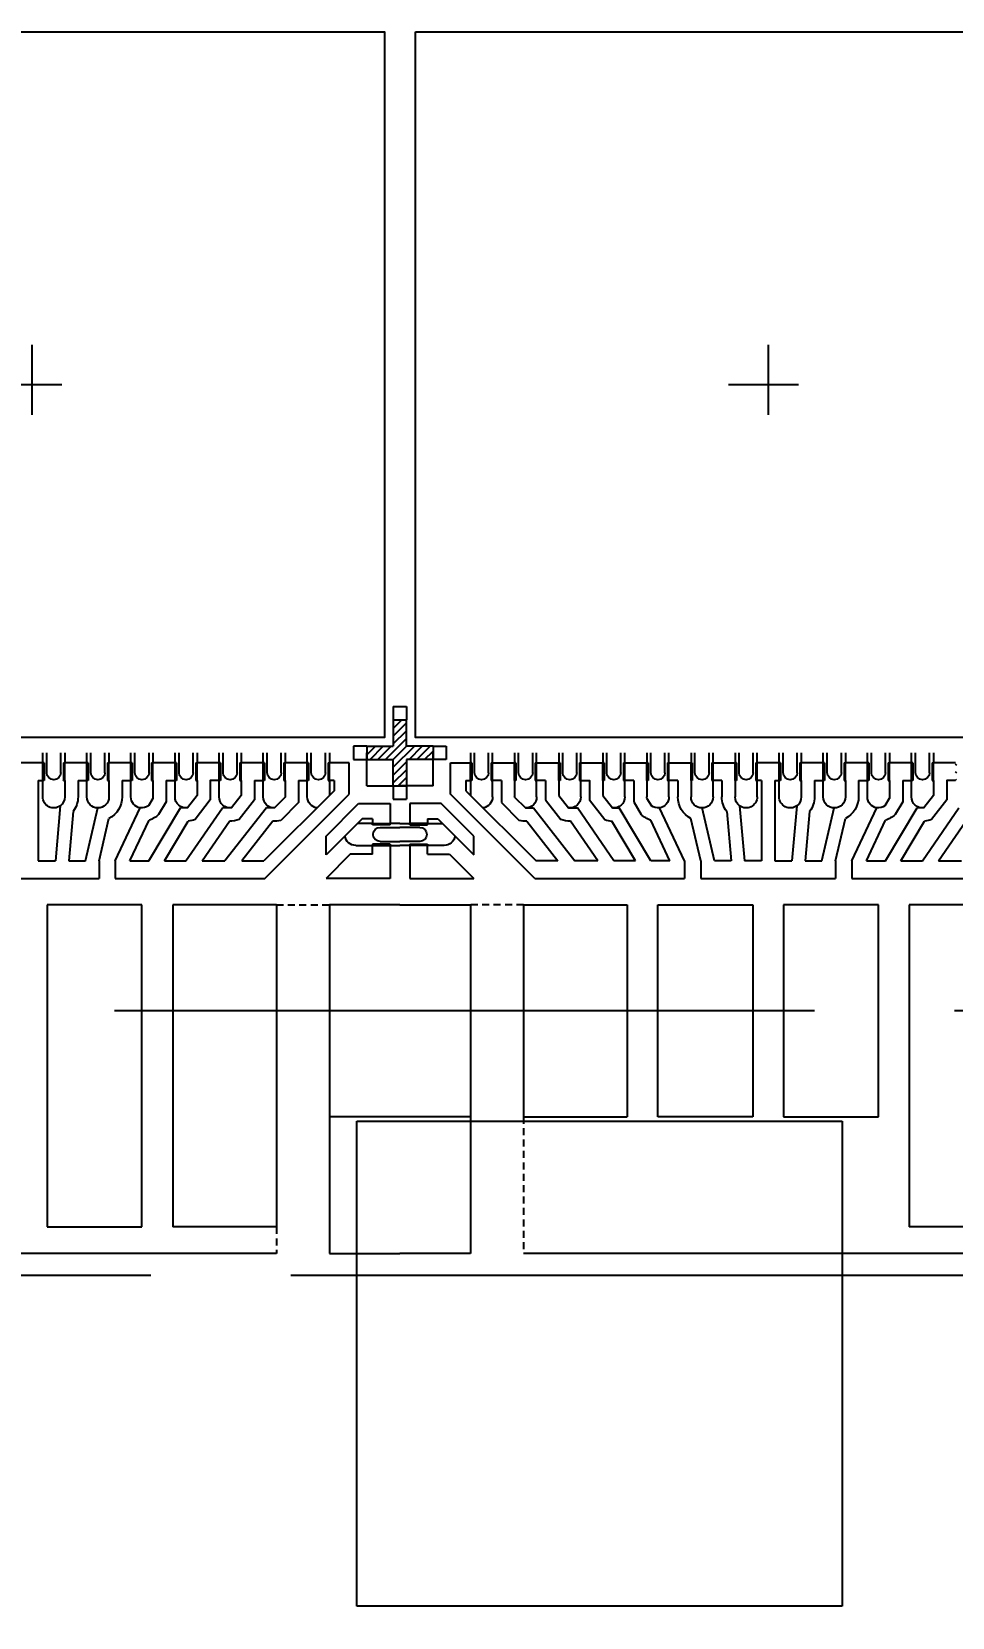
# Model space of a CAD drawing. Extents: x 98 to 785, y 88 to 514.
# Drawn here: x 653.78 to 674.66, y 252.51 to 288.46 of the extents above; entities that cross this region are included whole.
import ezdxf

# ---------------------------------------------------------------- set-up
doc = ezdxf.new("R2010")
doc.units = 0
doc.header["$LTSCALE"] = 12.7
doc.header["$MEASUREMENT"] = 0
doc.header["$PDMODE"] = 2
for name, pattern in [('CENTER', [2, 1.25, -0.25, 0.25, -0.25]), ('HIDDEN', [0.375, 0.25, -0.125]), ('PHANTOM', [2.5, 1.25, -0.25, 0.25, -0.25, 0.25, -0.25])]:
    doc.linetypes.add(name, pattern=pattern)
doc.layers.get('0').update_dxf_attribs({"linetype": 'CONTINUOUS'})
doc.layers.get('DEFPOINTS').update_dxf_attribs({"linetype": 'CONTINUOUS'})
for name, color, linetype in [('SH-01_CENTER', 2, 'CENTER'), ('SH-01_DIM', 4, 'CONTINUOUS'), ('SH-01_HATCH', 10, 'CONTINUOUS'), ('SH-01_HIDDEN', 6, 'HIDDEN'), ('SH-01_MISC', 5, 'CONTINUOUS'), ('SH-01_OBJECT', 7, 'CONTINUOUS'), ('SH-01_PHANTOM', 1, 'PHANTOM')]:
    doc.layers.add(name, color=color, linetype=linetype)
doc.styles.get("Standard").update_dxf_attribs({"font": 'simplex.shx', "width": 0.82})
doc.dimstyles.new('STANDARD$0', dxfattribs={"dimtxt": 0.18, "dimasz": 0.18, "dimexe": 0.18, "dimexo": 0.0625, "dimgap": 0.09, "dimtad": 0, "dimtih": 1, "dimtoh": 1, "dimdec": 4, "dimzin": 0, "dimdsep": 46, "dimtxsty": 'STANDARD', "dimcen": 0.09, "dimadec": 0, "dimazin": 0, "dimtfac": 1, "dimtdec": 4, "dimtofl": 0, "dimtmove": 0, "dimatfit": 3, "dimfxl": 1, "dimtolj": 1, "dimtzin": 0, "dimarcsym": 0})
pattern_1 = [(45, (5e-06, -5.34998), (-0.08838835, 0.08838835), [])]

# ---------------------------------------------------------------- blocks, each defined once
blk = doc.blocks.new('_Open30')
at = {"color": 0, "lineweight": -2}
for p, q in [((-1, 0.268), (0, 0)), ((0, 0), (-1, -0.268)), ((0, 0), (-1, 0))]:
    blk.add_line(p, q, dxfattribs=at)
blk = doc.blocks.new('*D42')
at = {"layer": 'DEFPOINTS', "color": 0, "ltscale": 0.05, "transparency": 16777216}
for p in [(151.033, 260.264), (739.033, 260.264), (739.033, 224.222)]:
    blk.add_point(p, dxfattribs=at)
at = {"layer": 'SH-01_DIM', "ltscale": 0.05, "transparency": 16777216}
for p, q in [((151.033, 257.724), (151.033, 221.682)), ((739.033, 257.724), (739.033, 221.682)), ((154.208, 224.222), (438.479, 224.222)), ((735.858, 224.222), (449.758, 224.222))]:
    blk.add_line(p, q, dxfattribs=at)
at = {"layer": 'SH-01_DIM', "ltscale": 0.05, "transparency": 16777216, "xscale": 3.175000000000011, "yscale": 3.175000000000011, "zscale": 3.175000000000011, "rotation": 180}
blk.add_blockref('_Open30', (151.033, 224.222), dxfattribs=at)
at = {"layer": 'SH-01_DIM', "ltscale": 0.05, "transparency": 16777216, "xscale": 3.175000000000011, "yscale": 3.175000000000011, "zscale": 3.175000000000011}
blk.add_blockref('_Open30', (739.033, 224.222), dxfattribs=at)
at = {"layer": 'SH-01_DIM', "ltscale": 0.05, "transparency": 16777216, "insert": (444.119, 224.222), "char_height": 1.524, "attachment_point": 5}
blk.add_mtext('\\A1;MOLD AREA\\P 294.0000', dxfattribs=at)
blk = doc.blocks.new('A$C548803C5')
at = {"layer": 'SH-01_CENTER', "ltscale": 0.05}
for p, q in [((1, 1.451), (1, 0.549)), ((0.549, 1), (1.451, 1))]:
    blk.add_line(p, q, dxfattribs=at)
at = {"layer": 'SH-01_MISC', "ltscale": 0.05}
blk.add_lwpolyline([(-3, 5), (5, 5), (5, -3), (-3, -3)], close=True, dxfattribs=at)
blk = doc.blocks.new('*D21')
at = {"layer": 'DEFPOINTS', "color": 0, "ltscale": 0.05, "transparency": 16777216}
for p in [(155.033, 266.264), (735.033, 266.264), (735.033, 236.483)]:
    blk.add_point(p, dxfattribs=at)
at = {"layer": 'SH-01_DIM', "ltscale": 0.05, "transparency": 16777216}
for p, q in [((155.033, 263.724), (155.033, 233.943)), ((735.033, 263.724), (735.033, 233.943)), ((158.208, 236.483), (433.353, 236.483)), ((731.858, 236.483), (456.713, 236.483))]:
    blk.add_line(p, q, dxfattribs=at)
at = {"layer": 'SH-01_DIM', "ltscale": 0.05, "transparency": 16777216, "xscale": 3.175000000000011, "yscale": 3.175000000000011, "zscale": 3.175000000000011, "rotation": 180}
blk.add_blockref('_Open30', (155.033, 236.483), dxfattribs=at)
at = {"layer": 'SH-01_DIM', "ltscale": 0.05, "transparency": 16777216, "xscale": 3.175000000000011, "yscale": 3.175000000000011, "zscale": 3.175000000000011}
blk.add_blockref('_Open30', (735.033, 236.483), dxfattribs=at)
at = {"layer": 'SH-01_DIM', "ltscale": 0.05, "transparency": 16777216, "insert": (445.033, 236.483), "char_height": 1.524, "attachment_point": 5}
blk.add_mtext('\\A1;SAW SINGULATION AREA\\P 290.0000', dxfattribs=at)
blk = doc.blocks.new('A$C1BE279AF')
at = {"layer": 'SH-01_HATCH', "ltscale": 0.05}
h = blk.add_hatch(dxfattribs=at)
h.set_pattern_fill('ANSI31', color=10)
h.set_pattern_definition([(45, (2.30032, -1.11), (-0.0883883, 0.0883883), [])])
h.paths.add_polyline_path([(1.79, 1.19), (1.19, 1.19), (1.19, 1.79), (0.89, 1.79), (0.89, 1.19), (0.29, 1.19), (0.29, 0.89), (0.89, 0.89), (0.89, 0.29), (1.19, 0.29), (1.19, 0.89), (1.79, 0.89)])
at = {"layer": 'SH-01_HIDDEN'}
for p, q in [((0.89, 2.09), (1.19, 2.09)), ((0.89, 2.09), (0.89, 1.79)), ((1.19, 2.09), (1.19, 1.79)), ((-0.01, 1.19), (-0.01, 0.89)), ((0.29, 1.19), (-0.01, 1.19)), ((1.79, 1.19), (2.09, 1.19)), ((2.09, 1.19), (2.09, 0.89)), ((-0.01, 0.89), (0.29, 0.89)), ((2.09, 0.89), (1.79, 0.89)), ((0.89, 0.29), (0.89, -0.01)), ((1.19, 0.29), (1.19, -0.01)), ((0.89, -0.01), (1.19, -0.01))]:
    blk.add_line(p, q, dxfattribs=at)
at = {"layer": 'SH-01_OBJECT'}
for p, q in [((0.89, 1.79), (1.19, 1.79)), ((0.89, 1.79), (0.89, 1.19)), ((1.19, 1.19), (1.19, 1.79)), ((0.29, 1.19), (0.29, 0.89)), ((0.29, 1.19), (0.89, 1.19)), ((1.79, 1.19), (1.19, 1.19)), ((1.79, 1.19), (1.79, 0.89)), ((0.29, 0.89), (0.89, 0.89)), ((0.89, 0.29), (0.89, 0.89)), ((0.89, 0.89), (0.89, 0.89)), ((1.79, 0.89), (1.19, 0.89)), ((1.19, 0.89), (1.19, 0.89)), ((1.19, 0.89), (1.19, 0.29)), ((0.89, 0.29), (1.19, 0.29))]:
    blk.add_line(p, q, dxfattribs=at)
blk = doc.blocks.new('DA 01')
at = {"layer": 'SH-01_HATCH', "ltscale": 0.05}
h = blk.add_hatch(dxfattribs=at)
h.set_pattern_fill('ANSI31', color=10)
h.set_pattern_definition(pattern_1)
h.paths.add_polyline_path([(1.6, 10.725), (1.63, 10.725), (1.63, 11.125), (1.6, 11.125)])
h.paths.add_polyline_path([(2.1, 11.125), (2.07, 11.125), (2.07, 10.725), (2.1, 10.725)])
h.paths.add_polyline_path([(2.63, 11.125), (2.6, 11.125), (2.6, 10.725), (2.63, 10.725)])
h.paths.add_polyline_path([(3.1, 11.125), (3.07, 11.125), (3.07, 10.725), (3.1, 10.725)])
h.paths.add_polyline_path([(3.6, 10.725), (3.63, 10.725), (3.63, 11.125), (3.6, 11.125)])
h.paths.add_polyline_path([(4.1, 11.125), (4.07, 11.125), (4.07, 10.725), (4.1, 10.725)])
h.paths.add_polyline_path([(4.63, 11.125), (4.6, 11.125), (4.6, 10.725), (4.63, 10.725)])
h.paths.add_polyline_path([(5.07, 10.725), (5.1, 10.725), (5.1, 11.125), (5.07, 11.125)])
h.paths.add_polyline_path([(5.6, 10.725), (5.63, 10.725), (5.63, 11.125), (5.6, 11.125)])
h.paths.add_polyline_path([(6.07, 10.725), (6.1, 10.725), (6.1, 11.125), (6.07, 11.125)])
h.paths.add_polyline_path([(6.63, 11.125), (6.6, 11.125), (6.6, 10.725), (6.63, 10.725)])
h.paths.add_polyline_path([(7.1, 11.125), (7.07, 11.125), (7.07, 10.725), (7.1, 10.725)])
h.paths.add_polyline_path([(7.6, 10.725), (7.63, 10.725), (7.63, 11.125), (7.6, 11.125)])
h.paths.add_polyline_path([(8.1, 11.125), (8.07, 11.125), (8.07, 10.725), (8.1, 10.725)])
h = blk.add_hatch(dxfattribs=at)
h.set_pattern_fill('ANSI31', color=10)
h.set_pattern_definition(pattern_1)
h.paths.add_polyline_path([(15.1, 11.125), (15.07, 11.125), (15.07, 10.725), (15.1, 10.725)])
h.paths.add_polyline_path([(14.6, 10.725), (14.63, 10.725), (14.63, 11.125), (14.6, 11.125)])
h.paths.add_polyline_path([(14.07, 10.725), (14.1, 10.725), (14.1, 11.125), (14.07, 11.125)])
h.paths.add_polyline_path([(13.6, 10.725), (13.63, 10.725), (13.63, 11.125), (13.6, 11.125)])
h.paths.add_polyline_path([(13.1, 11.125), (13.07, 11.125), (13.07, 10.725), (13.1, 10.725)])
h.paths.add_polyline_path([(12.6, 10.725), (12.63, 10.725), (12.63, 11.125), (12.6, 11.125)])
h.paths.add_polyline_path([(12.07, 10.725), (12.1, 10.725), (12.1, 11.125), (12.07, 11.125)])
h.paths.add_polyline_path([(11.63, 11.125), (11.6, 11.125), (11.6, 10.725), (11.63, 10.725)])
h.paths.add_polyline_path([(11.1, 11.125), (11.07, 11.125), (11.07, 10.725), (11.1, 10.725)])
h.paths.add_polyline_path([(10.63, 11.125), (10.6, 11.125), (10.6, 10.725), (10.63, 10.725)])
h.paths.add_polyline_path([(10.07, 10.725), (10.1, 10.725), (10.1, 11.125), (10.07, 11.125)])
h.paths.add_polyline_path([(9.6, 10.725), (9.63, 10.725), (9.63, 11.125), (9.6, 11.125)])
h.paths.add_polyline_path([(9.1, 11.125), (9.07, 11.125), (9.07, 10.725), (9.1, 10.725)])
h.paths.add_polyline_path([(8.6, 10.725), (8.63, 10.725), (8.63, 11.125), (8.6, 11.125)])
h = blk.add_hatch(dxfattribs=at)
h.set_pattern_fill('ANSI31', color=10)
h.set_pattern_definition([(45, (16.7, -5.34998), (-0.08838835, 0.08838835), [])])
h.paths.add_polyline_path([(18.3, 10.725), (18.33, 10.725), (18.33, 11.125), (18.3, 11.125)])
h.paths.add_polyline_path([(18.8, 11.125), (18.77, 11.125), (18.77, 10.725), (18.8, 10.725)])
h.paths.add_polyline_path([(19.33, 11.125), (19.3, 11.125), (19.3, 10.725), (19.33, 10.725)])
h.paths.add_polyline_path([(19.8, 11.125), (19.77, 11.125), (19.77, 10.725), (19.8, 10.725)])
h.paths.add_polyline_path([(20.3, 10.725), (20.33, 10.725), (20.33, 11.125), (20.3, 11.125)])
h.paths.add_polyline_path([(20.8, 11.125), (20.77, 11.125), (20.77, 10.725), (20.8, 10.725)])
h.paths.add_polyline_path([(21.33, 11.125), (21.3, 11.125), (21.3, 10.725), (21.33, 10.725)])
h.paths.add_polyline_path([(21.77, 10.725), (21.8, 10.725), (21.8, 11.125), (21.77, 11.125)])
h.paths.add_polyline_path([(22.3, 10.725), (22.33, 10.725), (22.33, 11.125), (22.3, 11.125)])
h.paths.add_polyline_path([(22.77, 10.725), (22.8, 10.725), (22.8, 11.125), (22.77, 11.125)])
h.paths.add_polyline_path([(23.33, 11.125), (23.3, 11.125), (23.3, 10.725), (23.33, 10.725)])
h.paths.add_polyline_path([(23.8, 11.125), (23.77, 11.125), (23.77, 10.725), (23.8, 10.725)])
h.paths.add_polyline_path([(24.3, 10.725), (24.33, 10.725), (24.33, 11.125), (24.3, 11.125)])
h.paths.add_polyline_path([(24.8, 11.125), (24.77, 11.125), (24.77, 10.725), (24.8, 10.725)])
h = blk.add_hatch(dxfattribs=at)
h.set_pattern_fill('ANSI31', color=10)
h.set_pattern_definition([(45, (3e-05, 1.74999), (-0.08838835, 0.08838835), [])])
h.paths.add_polyline_path([(16.475, 9.72), (16.475, 9.75), (16.075, 9.75), (16.075, 9.72)])
h.paths.add_polyline_path([(16.475, 9.25), (16.475, 9.28), (16.075, 9.28), (16.075, 9.25)])
h = blk.add_hatch(dxfattribs=at)
h.set_pattern_fill('ANSI31', color=10)
h.set_pattern_definition([(45, (16.70003, 1.74999), (-0.0883883, 0.0883883), [])])
h.paths.add_polyline_path([(16.925, 9.72), (16.925, 9.75), (17.325, 9.75), (17.325, 9.72)])
h.paths.add_polyline_path([(16.925, 9.25), (16.925, 9.28), (17.325, 9.28), (17.325, 9.25)])
at = {"layer": 'SH-01_HIDDEN', "linetype": 'Continuous', "ltscale": 1.25}
for p, q in [((4.6, 11.35), (4.6, 11.125)), ((5.1, 11.125), (5.1, 11.35)), ((5.6, 11.35), (5.6, 11.125)), ((6.1, 11.125), (6.1, 11.35)), ((6.6, 11.35), (6.6, 11.125)), ((7.1, 11.125), (7.1, 11.35)), ((7.6, 11.35), (7.6, 11.125)), ((8.1, 11.125), (8.1, 11.35)), ((8.6, 11.125), (8.6, 11.35)), ((9.1, 11.35), (9.1, 11.125)), ((9.6, 11.125), (9.6, 11.35)), ((10.1, 11.35), (10.1, 11.125)), ((10.6, 11.125), (10.6, 11.35)), ((11.1, 11.35), (11.1, 11.125)), ((11.6, 11.125), (11.6, 11.35)), ((12.1, 11.35), (12.1, 11.125)), ((12.6, 11.125), (12.6, 11.35)), ((13.1, 11.35), (13.1, 11.125)), ((13.6, 11.125), (13.6, 11.35)), ((14.1, 11.35), (14.1, 11.125)), ((14.6, 11.125), (14.6, 11.35)), ((15.1, 11.35), (15.1, 11.125)), ((18.3, 11.35), (18.3, 11.125)), ((18.8, 11.125), (18.8, 11.35)), ((19.3, 11.35), (19.3, 11.125)), ((19.8, 11.125), (19.8, 11.35)), ((20.3, 11.35), (20.3, 11.125)), ((20.8, 11.125), (20.8, 11.35)), ((21.3, 11.35), (21.3, 11.125)), ((21.8, 11.125), (21.8, 11.35)), ((22.3, 11.35), (22.3, 11.125)), ((22.8, 11.125), (22.8, 11.35)), ((23.3, 11.35), (23.3, 11.125)), ((23.8, 11.125), (23.8, 11.35)), ((24.3, 11.35), (24.3, 11.125)), ((24.8, 11.125), (24.8, 11.35)), ((5.1, 10.35), (5.1, 10.725)), ((6.1, 10.35), (6.1, 10.725)), ((7.1, 10.35), (7.1, 10.725)), ((8.1, 10.35), (8.1, 10.725)), ((8.6, 10.35), (8.6, 10.725)), ((9.6, 10.35), (9.6, 10.725)), ((10.6, 10.35), (10.6, 10.725)), ((11.6, 10.35), (11.6, 10.725)), ((12.6, 10.35), (12.6, 10.725)), ((13.6, 10.35), (13.6, 10.725)), ((14.6, 10.35), (14.6, 10.725)), ((15.1, 10.725), (15.1, 10.386)), ((18.3, 10.725), (18.3, 10.386)), ((18.8, 10.35), (18.8, 10.725)), ((19.8, 10.35), (19.8, 10.725)), ((20.8, 10.35), (20.8, 10.725)), ((21.8, 10.35), (21.8, 10.725)), ((22.8, 10.35), (22.8, 10.725)), ((23.8, 10.35), (23.8, 10.725)), ((24.8, 10.35), (24.8, 10.725)), ((16.075, 9.75), (15.736, 9.75)), ((16.7, 9.75), (16.475, 9.75)), ((16.7, 9.75), (16.925, 9.75)), ((17.325, 9.75), (17.664, 9.75)), ((15.7, 9.25), (16.075, 9.25)), ((16.475, 9.25), (16.7, 9.25)), ((16.925, 9.25), (16.7, 9.25)), ((17.7, 9.25), (17.325, 9.25))]:
    blk.add_line(p, q, dxfattribs=at)
at = {"layer": 'SH-01_HIDDEN', "linetype": 'Continuous', "ltscale": 0.05}
for p, q in [((4.69, 10.9), (4.69, 11.35)), ((5.01, 10.9), (5.01, 11.35)), ((5.69, 10.9), (5.69, 11.35)), ((6.01, 10.9), (6.01, 11.35)), ((6.69, 10.9), (6.69, 11.35)), ((7.01, 10.9), (7.01, 11.35)), ((7.69, 10.9), (7.69, 11.35)), ((8.01, 10.9), (8.01, 11.35)), ((8.69, 10.9), (8.69, 11.35)), ((9.01, 10.9), (9.01, 11.35)), ((9.69, 10.9), (9.69, 11.35)), ((10.01, 10.9), (10.01, 11.35)), ((10.69, 10.9), (10.69, 11.35)), ((11.01, 10.9), (11.01, 11.35)), ((11.69, 10.9), (11.69, 11.35)), ((12.01, 10.9), (12.01, 11.35)), ((12.69, 10.9), (12.69, 11.35)), ((13.01, 10.9), (13.01, 11.35)), ((13.69, 10.9), (13.69, 11.35)), ((14.01, 10.9), (14.01, 11.35)), ((14.69, 10.9), (14.69, 11.35)), ((15.01, 10.9), (15.01, 11.35)), ((18.39, 10.9), (18.39, 11.35)), ((18.71, 10.9), (18.71, 11.35)), ((19.39, 10.9), (19.39, 11.35)), ((19.71, 10.9), (19.71, 11.35)), ((20.39, 10.9), (20.39, 11.35)), ((20.71, 10.9), (20.71, 11.35)), ((21.39, 10.9), (21.39, 11.35)), ((21.71, 10.9), (21.71, 11.35)), ((22.39, 10.9), (22.39, 11.35)), ((22.71, 10.9), (22.71, 11.35)), ((23.39, 10.9), (23.39, 11.35)), ((23.71, 10.9), (23.71, 11.35)), ((24.39, 10.9), (24.39, 11.35)), ((24.71, 10.9), (24.71, 11.35)), ((16.25, 9.66), (16.7, 9.66)), ((17.15, 9.66), (16.7, 9.66)), ((16.25, 9.34), (16.7, 9.34)), ((17.15, 9.34), (16.7, 9.34))]:
    blk.add_line(p, q, dxfattribs=at)
at = {"layer": 'SH-01_HIDDEN', "ltscale": 0.05}
for p, q in [((13.9, 7.9), (15.1, 7.9)), ((19.5, 7.9), (18.3, 7.9)), ((13.9, 3.1), (13.9, 0)), ((19.5, 0.6), (19.5, 0))]:
    blk.add_line(p, q, dxfattribs=at)
at = {"layer": 'SH-01_HIDDEN', "linetype": 'Continuous'}
for p, q in [((15.1, 3.1), (15.1, 0)), ((18.3, 3.1), (18.3, 0)), ((2.8, 0), (13.9, 0)), ((19.5, 0), (30.6, 0)), ((15.1, 0), (16.7, 0)), ((18.3, 0), (16.7, 0))]:
    blk.add_line(p, q, dxfattribs=at)
at = {"layer": 'SH-01_HIDDEN', "linetype": 'Continuous', "ltscale": 0.05}
for centre, start, end in [((4.85, 10.9), 180, 0), ((5.85, 10.9), 180, 0), ((6.85, 10.9), 180, 0), ((7.85, 10.9), 180, 0), ((8.85, 10.9), 180, 0), ((9.85, 10.9), 180, 0), ((10.85, 10.9), 180, 0), ((11.85, 10.9), 180, 0), ((12.85, 10.9), 180, 0), ((13.85, 10.9), 180, 0), ((14.85, 10.9), 180, 0), ((18.55, 10.9), 180, 0), ((19.55, 10.9), 180, 0), ((20.55, 10.9), 180, 0), ((21.55, 10.9), 180, 0), ((22.55, 10.9), 180, 0), ((23.55, 10.9), 180, 0), ((24.55, 10.9), 180, 0), ((16.25, 9.5), 90, 270), ((17.15, 9.5), 270, 90)]:
    blk.add_arc(centre, 0.16, start, end, dxfattribs=at)
at = {"layer": 'SH-01_HIDDEN', "linetype": 'Continuous', "ltscale": 1.25}
for centre, start, end in [((4.85, 10.35), 263.4266, 0), ((5.85, 10.35), 278.8656, 0), ((6.85, 10.35), 270.0131, 0), ((7.85, 10.35), 233.3261, 0), ((8.85, 10.35), 180, 306.6739), ((9.85, 10.35), 180, 269.9869), ((10.85, 10.35), 180, 261.1344), ((11.85, 10.35), 180, 276.5734), ((12.85, 10.35), 180, 276.5734), ((13.85, 10.35), 180, 269.853), ((14.85, 10.35), 180, 262.1683), ((18.55, 10.35), 277.8317, 0), ((19.55, 10.35), 270.147, 0), ((20.55, 10.35), 263.4266, 0), ((21.55, 10.35), 263.4266, 0), ((22.55, 10.35), 278.8656, 0), ((23.55, 10.35), 270.0131, 0), ((24.55, 10.35), 233.3261, 0), ((15.7, 9.5), 187.8317, 270), ((17.7, 9.5), 270, 352.1683)]:
    blk.add_arc(centre, 0.25, start, end, dxfattribs=at)
at = {"layer": 'SH-01_OBJECT', "linetype": 'Continuous'}
for p, q in [((15.95, 10.6), (15.95, 11.35)), ((17.45, 10.6), (17.45, 11.35)), ((4.6, 10.725), (4.6, 11.125)), ((4.63, 11.125), (4.63, 10.725)), ((5.07, 11.125), (5.07, 10.725)), ((5.1, 10.725), (5.1, 11.125)), ((5.6, 10.725), (5.6, 11.125)), ((5.63, 11.125), (5.63, 10.725)), ((6.07, 11.125), (6.07, 10.725)), ((6.1, 10.725), (6.1, 11.125)), ((6.6, 10.725), (6.6, 11.125)), ((6.63, 11.125), (6.63, 10.725)), ((7.07, 11.125), (7.07, 10.725)), ((7.1, 10.725), (7.1, 11.125)), ((7.6, 10.725), (7.6, 11.125)), ((7.63, 11.125), (7.63, 10.725)), ((8.07, 11.125), (8.07, 10.725)), ((8.1, 10.725), (8.1, 11.125)), ((8.6, 10.725), (8.6, 11.125)), ((8.63, 11.125), (8.63, 10.725)), ((9.07, 11.125), (9.07, 10.725)), ((9.1, 10.725), (9.1, 11.125)), ((9.6, 10.725), (9.6, 11.125)), ((9.63, 11.125), (9.63, 10.725)), ((10.07, 11.125), (10.07, 10.725)), ((10.1, 10.725), (10.1, 11.125)), ((10.6, 10.725), (10.6, 11.125)), ((10.63, 11.125), (10.63, 10.725)), ((11.07, 11.125), (11.07, 10.725)), ((11.1, 10.725), (11.1, 11.125)), ((11.6, 10.725), (11.6, 11.125)), ((11.63, 11.125), (11.63, 10.725)), ((12.07, 11.125), (12.07, 10.725)), ((12.1, 10.725), (12.1, 11.125)), ((12.6, 10.725), (12.6, 11.125)), ((12.63, 11.125), (12.63, 10.725)), ((13.07, 11.125), (13.07, 10.725)), ((13.1, 10.725), (13.1, 11.125)), ((13.6, 10.725), (13.6, 11.125)), ((13.63, 11.125), (13.63, 10.725)), ((14.07, 11.125), (14.07, 10.725)), ((14.1, 10.725), (14.1, 11.125)), ((14.6, 10.725), (14.6, 11.125)), ((14.63, 11.125), (14.63, 10.725)), ((15.07, 11.125), (15.07, 10.725)), ((15.1, 10.725), (15.1, 11.125)), ((15.55, 11.125), (15.1, 11.125)), ((15.55, 10.412), (15.55, 11.125)), ((17.85, 10.412), (17.85, 11.125)), ((17.85, 11.125), (18.3, 11.125)), ((18.3, 10.725), (18.3, 11.125)), ((18.33, 11.125), (18.33, 10.725)), ((18.77, 11.125), (18.77, 10.725)), ((18.8, 10.725), (18.8, 11.125)), ((19.3, 10.725), (19.3, 11.125)), ((19.33, 11.125), (19.33, 10.725)), ((19.77, 11.125), (19.77, 10.725)), ((19.8, 10.725), (19.8, 11.125)), ((20.3, 10.725), (20.3, 11.125)), ((20.33, 11.125), (20.33, 10.725)), ((20.77, 11.125), (20.77, 10.725)), ((20.8, 10.725), (20.8, 11.125)), ((21.3, 10.725), (21.3, 11.125)), ((21.33, 11.125), (21.33, 10.725)), ((21.77, 11.125), (21.77, 10.725)), ((21.8, 10.725), (21.8, 11.125)), ((22.3, 10.725), (22.3, 11.125)), ((22.33, 11.125), (22.33, 10.725)), ((22.77, 11.125), (22.77, 10.725)), ((22.8, 10.725), (22.8, 11.125)), ((23.3, 10.725), (23.3, 11.125)), ((23.33, 11.125), (23.33, 10.725)), ((23.77, 11.125), (23.77, 10.725)), ((23.8, 10.725), (23.8, 11.125)), ((24.3, 10.725), (24.3, 11.125)), ((24.33, 11.125), (24.33, 10.725)), ((24.77, 11.125), (24.77, 10.725)), ((24.8, 10.725), (24.8, 11.125)), ((5.3, 10.725), (5.1, 10.725)), ((6.3, 10.725), (6.1, 10.725)), ((7.3, 10.725), (7.1, 10.725)), ((8.2, 10.725), (8.1, 10.725)), ((8.5, 10.725), (8.6, 10.725)), ((9.4, 10.725), (9.6, 10.725)), ((10.4, 10.725), (10.6, 10.725)), ((11.4, 10.725), (11.6, 10.725)), ((13.4, 10.725), (13.6, 10.725)), ((15.205, 10.491), (13.614, 8.9)), ((14.4, 10.725), (14.6, 10.725)), ((15.205, 10.725), (15.1, 10.725)), ((15.95, 10.6), (16.7, 10.6)), ((17.45, 10.6), (16.7, 10.6)), ((18.195, 10.725), (18.3, 10.725)), ((18.195, 10.491), (19.786, 8.9)), ((19, 10.725), (18.8, 10.725)), ((20, 10.725), (19.8, 10.725)), ((22, 10.725), (21.8, 10.725)), ((23, 10.725), (22.8, 10.725)), ((24, 10.725), (23.8, 10.725)), ((24.9, 10.725), (24.8, 10.725)), ((13.638, 8.5), (15.55, 10.412)), ((14.4, 10.224), (13.996, 9.819)), ((15.024, 9.462), (15.762, 10.2)), ((15.762, 10.2), (16.475, 10.2)), ((16.475, 10.2), (16.475, 9.75)), ((17.638, 10.2), (16.925, 10.2)), ((16.925, 10.2), (16.925, 9.75)), ((18.376, 9.462), (17.638, 10.2)), ((19.762, 8.5), (17.85, 10.412)), ((19, 10.224), (19.404, 9.819)), ((15.841, 9.855), (15.024, 9.037)), ((16.075, 9.855), (16.075, 9.75)), ((16.075, 9.75), (16.475, 9.75)), ((16.475, 9.72), (16.075, 9.72)), ((17.325, 9.75), (16.925, 9.75)), ((16.925, 9.72), (17.325, 9.72)), ((17.325, 9.855), (17.325, 9.75)), ((17.559, 9.855), (18.376, 9.037)), ((15.574, 9.05), (15.024, 8.5)), ((16.475, 9.28), (16.075, 9.28)), ((16.075, 9.05), (16.075, 9.25)), ((16.075, 9.25), (16.475, 9.25)), ((16.925, 9.28), (17.325, 9.28)), ((17.325, 9.25), (16.925, 9.25)), ((17.325, 9.05), (17.325, 9.25)), ((17.826, 9.05), (18.376, 8.5)), ((6.454, 8.5), (3.062, 8.5)), ((9.876, 8.5), (6.824, 8.5)), ((13.638, 8.5), (10.246, 8.5)), ((23.154, 8.5), (19.762, 8.5)), ((26.576, 8.5), (23.524, 8.5))]:
    blk.add_line(p, q, dxfattribs=at)
at = {"layer": 'SH-01_OBJECT', "ltscale": 0.05}
for p, q in [((4.1, 11.125), (4.6, 11.125)), ((5.1, 11.125), (5.6, 11.125)), ((6.1, 11.125), (6.6, 11.125)), ((7.1, 11.125), (7.6, 11.125)), ((8.1, 11.125), (8.6, 11.125)), ((9.6, 11.125), (9.1, 11.125)), ((10.6, 11.125), (10.1, 11.125)), ((11.6, 11.125), (11.1, 11.125)), ((12.6, 11.125), (12.1, 11.125)), ((13.6, 11.125), (13.1, 11.125)), ((14.6, 11.125), (14.1, 11.125)), ((18.8, 11.125), (19.3, 11.125)), ((19.8, 11.125), (20.3, 11.125)), ((20.8, 11.125), (21.3, 11.125)), ((21.8, 11.125), (22.3, 11.125)), ((22.8, 11.125), (23.3, 11.125)), ((23.8, 11.125), (24.3, 11.125)), ((24.8, 11.125), (25.3, 11.125)), ((15.024, 9.037), (15.024, 9.462)), ((18.376, 9.037), (18.376, 9.462)), ((16.475, 9.25), (16.475, 8.5)), ((16.925, 9.25), (16.925, 8.5)), ((6.454, 8.9), (6.454, 8.5)), ((6.824, 8.9), (6.824, 8.5)), ((9.876, 8.9), (9.876, 8.5)), ((10.246, 8.9), (10.246, 8.5)), ((23.154, 8.9), (23.154, 8.5)), ((23.524, 8.9), (23.524, 8.5)), ((16.475, 8.5), (15.024, 8.5)), ((16.925, 8.5), (18.376, 8.5)), ((2.8, 7.9), (5.15, 7.9)), ((5.85, 7.9), (8, 7.9)), ((10.85, 7.9), (8.7, 7.9)), ((13.9, 7.9), (11.55, 7.9)), ((16.7, 7.9), (15.1, 7.9)), ((15.1, 7.9), (15.1, 3.1)), ((16.7, 7.9), (18.3, 7.9)), ((18.3, 7.9), (18.3, 3.1)), ((19.5, 7.9), (21.85, 7.9)), ((22.55, 7.9), (24.7, 7.9)), ((13.9, 3.1), (11.55, 3.1)), ((15.1, 3.1), (18.3, 3.1)), ((2.8, 0.6), (5.15, 0.6)), ((19.5, 0.6), (21.85, 0.6))]:
    blk.add_line(p, q, dxfattribs=at)
at = {"layer": 'SH-01_OBJECT', "linetype": 'Continuous', "ltscale": 0.05}
for p, q in [((4.63, 11.125), (4.6, 11.125)), ((5.07, 11.125), (5.1, 11.125)), ((5.63, 11.125), (5.6, 11.125)), ((6.07, 11.125), (6.1, 11.125)), ((6.63, 11.125), (6.6, 11.125)), ((7.07, 11.125), (7.1, 11.125)), ((7.63, 11.125), (7.6, 11.125)), ((8.07, 11.125), (8.1, 11.125)), ((8.63, 11.125), (8.6, 11.125)), ((9.07, 11.125), (9.1, 11.125)), ((9.63, 11.125), (9.6, 11.125)), ((10.07, 11.125), (10.1, 11.125)), ((10.63, 11.125), (10.6, 11.125)), ((11.07, 11.125), (11.1, 11.125)), ((11.63, 11.125), (11.6, 11.125)), ((12.07, 11.125), (12.1, 11.125)), ((12.63, 11.125), (12.6, 11.125)), ((13.07, 11.125), (13.1, 11.125)), ((13.63, 11.125), (13.6, 11.125)), ((14.07, 11.125), (14.1, 11.125)), ((14.63, 11.125), (14.6, 11.125)), ((15.07, 11.125), (15.1, 11.125)), ((18.33, 11.125), (18.3, 11.125)), ((18.77, 11.125), (18.8, 11.125)), ((19.33, 11.125), (19.3, 11.125)), ((19.77, 11.125), (19.8, 11.125)), ((20.33, 11.125), (20.3, 11.125)), ((20.77, 11.125), (20.8, 11.125)), ((21.33, 11.125), (21.3, 11.125)), ((21.77, 11.125), (21.8, 11.125)), ((22.33, 11.125), (22.3, 11.125)), ((22.77, 11.125), (22.8, 11.125)), ((23.33, 11.125), (23.3, 11.125)), ((23.77, 11.125), (23.8, 11.125)), ((24.33, 11.125), (24.3, 11.125)), ((24.77, 11.125), (24.8, 11.125)), ((4.63, 10.725), (4.6, 10.725)), ((5.07, 10.725), (5.1, 10.725)), ((5.63, 10.725), (5.6, 10.725)), ((6.07, 10.725), (6.1, 10.725)), ((6.63, 10.725), (6.6, 10.725)), ((7.07, 10.725), (7.1, 10.725)), ((7.63, 10.725), (7.6, 10.725)), ((8.07, 10.725), (8.1, 10.725)), ((8.63, 10.725), (8.6, 10.725)), ((9.07, 10.725), (9.1, 10.725)), ((9.63, 10.725), (9.6, 10.725)), ((10.07, 10.725), (10.1, 10.725)), ((10.63, 10.725), (10.6, 10.725)), ((11.07, 10.725), (11.1, 10.725)), ((11.63, 10.725), (11.6, 10.725)), ((12.07, 10.725), (12.1, 10.725)), ((12.63, 10.725), (12.6, 10.725)), ((13.07, 10.725), (13.1, 10.725)), ((13.63, 10.725), (13.6, 10.725)), ((14.07, 10.725), (14.1, 10.725)), ((14.63, 10.725), (14.6, 10.725)), ((15.07, 10.725), (15.1, 10.725)), ((18.33, 10.725), (18.3, 10.725)), ((18.77, 10.725), (18.8, 10.725)), ((19.33, 10.725), (19.3, 10.725)), ((19.77, 10.725), (19.8, 10.725)), ((20.33, 10.725), (20.3, 10.725)), ((20.77, 10.725), (20.8, 10.725)), ((21.33, 10.725), (21.3, 10.725)), ((21.77, 10.725), (21.8, 10.725)), ((22.33, 10.725), (22.3, 10.725)), ((22.77, 10.725), (22.8, 10.725)), ((23.33, 10.725), (23.3, 10.725)), ((23.77, 10.725), (23.8, 10.725)), ((24.33, 10.725), (24.3, 10.725)), ((24.77, 10.725), (24.8, 10.725)), ((16.075, 9.72), (16.075, 9.75)), ((16.475, 9.72), (16.475, 9.75)), ((16.925, 9.72), (16.925, 9.75)), ((17.325, 9.72), (17.325, 9.75)), ((16.075, 9.28), (16.075, 9.25)), ((16.475, 9.28), (16.475, 9.25)), ((16.925, 9.28), (16.925, 9.25)), ((17.325, 9.28), (17.325, 9.25))]:
    blk.add_line(p, q, dxfattribs=at)
at = {"layer": 'SH-01_OBJECT', "linetype": 'Continuous', "ltscale": 1.25}
for p, q in [((4.6, 10.725), (4.6, 10.385)), ((5.6, 10.725), (5.6, 10.35)), ((6.3, 10.725), (6.3, 10.35)), ((6.6, 10.725), (6.6, 10.35)), ((7.3, 10.725), (7.3, 10.35)), ((7.6, 10.725), (7.6, 10.35)), ((9.1, 10.725), (9.1, 10.35)), ((9.4, 10.725), (9.4, 10.35)), ((10.1, 10.725), (10.1, 10.35)), ((10.4, 10.725), (10.4, 10.35)), ((11.1, 10.725), (11.1, 10.35)), ((12.1, 10.725), (12.1, 10.385)), ((13.1, 10.725), (13.1, 10.385)), ((14.1, 10.725), (14.1, 10.35)), ((19.3, 10.725), (19.3, 10.35)), ((20.3, 10.725), (20.3, 10.385)), ((21.3, 10.725), (21.3, 10.385)), ((22.3, 10.725), (22.3, 10.35)), ((23, 10.725), (23, 10.35)), ((23.3, 10.725), (23.3, 10.35)), ((24, 10.725), (24, 10.35)), ((24.3, 10.725), (24.3, 10.35))]:
    blk.add_line(p, q, dxfattribs=at)
at = {"layer": 'SH-01_OBJECT'}
for p, q in [((5.3, 10.725), (5.3, 10.236)), ((8.2, 10.725), (8.2, 8.9)), ((8.5, 10.725), (8.5, 8.9)), ((11.4, 10.725), (11.4, 10.236)), ((13.4, 10.725), (13.4, 10.282)), ((14.4, 10.725), (14.4, 10.224)), ((15.205, 10.725), (15.205, 10.491)), ((18.195, 10.725), (18.195, 10.491)), ((19, 10.725), (19, 10.224)), ((20, 10.725), (20, 10.282)), ((22, 10.725), (22, 10.236)), ((24.9, 10.725), (24.9, 8.9)), ((4.853, 8.9), (4.025, 10.1)), ((4.85, 10.1), (4.974, 10.1)), ((5.692, 8.9), (4.974, 10.1)), ((5.3, 10.236), (5.472, 9.949)), ((5.603, 10.315), (5.702, 10.149)), ((6.454, 8.9), (5.889, 10.103)), ((7.133, 8.9), (6.85, 10.1)), ((7.701, 10.149), (7.81, 8.9)), ((8.999, 10.149), (8.89, 8.9)), ((9.567, 8.9), (9.85, 10.1)), ((10.246, 8.9), (10.811, 10.103)), ((11.098, 10.315), (10.998, 10.149)), ((11.008, 8.9), (11.727, 10.1)), ((11.4, 10.236), (11.228, 9.949)), ((11.85, 10.1), (11.727, 10.1)), ((11.847, 8.9), (12.675, 10.1)), ((12.85, 10.1), (12.675, 10.1)), ((13.671, 10.1), (12.733, 8.9)), ((13.4, 10.282), (13.054, 9.839)), ((13.85, 10.1), (13.671, 10.1)), ((19.55, 10.1), (19.729, 10.1)), ((19.729, 10.1), (20.667, 8.9)), ((20, 10.282), (20.346, 9.839)), ((20.55, 10.1), (20.725, 10.1)), ((21.553, 8.9), (20.725, 10.1)), ((21.55, 10.1), (21.674, 10.1)), ((22.392, 8.9), (21.674, 10.1)), ((22, 10.236), (22.172, 9.949)), ((22.303, 10.315), (22.402, 10.149)), ((23.154, 8.9), (22.589, 10.103)), ((23.833, 8.9), (23.55, 10.1)), ((24.401, 10.149), (24.51, 8.9)), ((4.488, 8.9), (3.867, 9.8)), ((5.342, 8.9), (4.802, 9.802)), ((6.123, 8.9), (5.688, 9.824)), ((6.824, 8.9), (6.598, 9.861)), ((7.411, 10.019), (7.509, 8.9)), ((9.289, 10.019), (9.191, 8.9)), ((9.876, 8.9), (10.102, 9.861)), ((10.577, 8.9), (11.012, 9.824)), ((11.358, 8.9), (11.898, 9.802)), ((12.212, 8.9), (12.833, 9.8)), ((13.821, 9.801), (13.117, 8.9)), ((16.075, 9.855), (15.841, 9.855)), ((17.325, 9.855), (17.559, 9.855)), ((19.579, 9.801), (20.283, 8.9)), ((21.188, 8.9), (20.567, 9.8)), ((22.042, 8.9), (21.502, 9.802)), ((22.823, 8.9), (22.388, 9.824)), ((23.524, 8.9), (23.298, 9.861)), ((24.111, 10.019), (24.209, 8.9)), ((16.075, 9.05), (15.574, 9.05)), ((17.325, 9.05), (17.826, 9.05)), ((4.488, 8.9), (3.967, 8.9)), ((5.342, 8.9), (4.853, 8.9)), ((6.123, 8.9), (5.692, 8.9)), ((7.509, 8.9), (7.133, 8.9)), ((8.2, 8.9), (7.81, 8.9)), ((8.5, 8.9), (8.89, 8.9)), ((9.191, 8.9), (9.567, 8.9)), ((10.577, 8.9), (11.008, 8.9)), ((11.358, 8.9), (11.847, 8.9)), ((12.212, 8.9), (12.733, 8.9)), ((13.117, 8.9), (13.614, 8.9)), ((20.283, 8.9), (19.786, 8.9)), ((21.188, 8.9), (20.667, 8.9)), ((22.042, 8.9), (21.553, 8.9)), ((22.823, 8.9), (22.392, 8.9)), ((24.209, 8.9), (23.833, 8.9)), ((24.9, 8.9), (24.51, 8.9)), ((5.15, 7.9), (5.15, 0.6)), ((5.85, 3.1), (5.85, 7.9)), ((8, 7.9), (8, 3.1)), ((8.7, 7.9), (8.7, 3.1)), ((10.85, 3.1), (10.85, 7.9)), ((11.55, 7.9), (11.55, 3.1)), ((13.9, 7.9), (13.9, 3.1)), ((19.5, 7.9), (19.5, 0.6)), ((21.85, 7.9), (21.85, 0.6)), ((22.55, 0.6), (22.55, 7.9)), ((24.7, 7.9), (24.7, 0.6)), ((8, 3.1), (5.85, 3.1)), ((8.7, 3.1), (10.85, 3.1)), ((24.7, 0.6), (22.55, 0.6))]:
    blk.add_line(p, q, dxfattribs=at)
for points in [[(4.1, 10.725), (4.3, 10.725), (4.3, 10.282), (4.646, 9.839, 0.072675), (4.802, 9.802, 0.094384)], [(12.6, 10.725), (12.4, 10.725), (12.4, 10.282), (12.054, 9.839, -0.072675), (11.898, 9.802, -0.094384)], [(20.8, 10.725), (21, 10.725), (21, 10.282), (21.346, 9.839, 0.072675), (21.502, 9.802, 0.094384)], [(4.6, 10.385), (4.821, 10.102, 0.028099), (4.85, 10.1)], [(12.1, 10.385), (11.879, 10.102, -0.028099), (11.85, 10.1)], [(13.1, 10.385), (12.879, 10.102, -0.028099), (12.85, 10.1)], [(14.1, 10.348), (13.852, 10.1, -0.001908), (13.85, 10.1)], [(19.3, 10.348), (19.548, 10.1, 0.001908), (19.55, 10.1)], [(20.3, 10.385), (20.521, 10.102, 0.028099), (20.55, 10.1)], [(21.3, 10.385), (21.521, 10.102, 0.028099), (21.55, 10.1)]]:
    blk.add_lwpolyline(points, format="xyb", dxfattribs=at)
at = {"layer": 'SH-01_OBJECT', "linetype": 'Continuous', "ltscale": 1.25}
for centre, radius, start, end in [((5.85, 10.35), 0.25, 180, 188.102), ((5.85, 10.35), 0.25, 233.7025, 278.8656), ((6.85, 10.35), 0.55, 180, 242.7432), ((6.85, 10.35), 0.25, 180, 270.0131), ((7.85, 10.35), 0.55, 180, 217.0401), ((7.85, 10.35), 0.25, 180, 233.3261), ((8.85, 10.35), 0.25, 306.6739, 0), ((8.85, 10.35), 0.55, 322.9599, 0), ((9.85, 10.35), 0.25, 269.9869, 0), ((9.85, 10.35), 0.55, 297.2568, 0), ((10.85, 10.35), 0.25, 261.1344, 306.2975), ((10.85, 10.35), 0.25, 351.898, 0), ((13.85, 10.35), 0.25, 359.5543, 0), ((19.55, 10.35), 0.25, 180, 180.4457), ((22.55, 10.35), 0.25, 180, 188.102), ((22.55, 10.35), 0.25, 233.7025, 278.8656), ((23.55, 10.35), 0.55, 180, 242.7432), ((23.55, 10.35), 0.25, 180, 270.0131), ((24.55, 10.35), 0.55, 180, 217.0401), ((24.55, 10.35), 0.25, 180, 233.3261)]:
    blk.add_arc(centre, radius, start, end, dxfattribs=at)
at = {"layer": 'SH-01_OBJECT'}
for centre, start, end in [((5.85, 10.355), 227.0758, 253.0475), ((10.85, 10.355), 286.9525, 312.9242), ((12.85, 10.355), 268.2525, 291.5674), ((13.85, 10.355), 267.0026, 285.2152), ((19.55, 10.355), 254.7848, 272.9974), ((20.55, 10.355), 248.4326, 271.7475), ((22.55, 10.355), 227.0758, 253.0475)]:
    blk.add_arc(centre, 0.555, start, end, dxfattribs=at)

msp = doc.modelspace()

# ---------------------------------------------------------------- linework, layer by layer
at = {"layer": 'SH-01_PHANTOM'}
for p, q in [((735.03313, 266.26424), (155.03313, 266.26424)), ((661.15813, 263.76424), (672.15813, 263.76424)), ((661.15813, 252.76424), (661.15813, 263.76424)), ((672.15813, 263.76424), (672.15813, 252.76424)), ((739.03313, 260.26424), (151.03313, 260.26424)), ((672.15813, 252.76424), (661.15813, 252.76424))]:
    msp.add_line(p, q, dxfattribs=at)

# ---------------------------------------------------------------- block references
at = {"layer": 'SH-01_MISC', "ltscale": 0.05, "xscale": 2, "yscale": 2, "zscale": 2, "row_count": 9, "column_count": 34, "row_spacing": 16.7, "column_spacing": 16.7}
msp.add_blockref('A$C548803C5', (167.48313, 278.46424), dxfattribs=at)
at = {"layer": 'SH-01_OBJECT', "ltscale": 0.05, "row_count": 1, "column_count": 35, "row_spacing": 0, "column_spacing": 16.70000000000033}
msp.add_blockref('A$C1BE279AF', (160.09313, 271.07424), dxfattribs=at)
at = {"layer": 'SH-01_OBJECT', "xscale": -1}
msp.add_blockref('DA 01', (678.83313, 260.76424), dxfattribs=at)

# ---------------------------------------------------------------- dimensions: what is measured, and where the dimension line sits
at = {"layer": 'SH-01_DIM', "ltscale": 0.05}
dim = msp.add_linear_dim(base=(735.03313, 236.48322), p1=(155.03313, 266.26424), p2=(735.03313, 266.26424), text='SAW SINGULATION AREA\\P<>', dimstyle='STANDARD$0', override={"dimscale": 25.4, "dimtxt": 0.06, "dimasz": 0.125, "dimexe": 0.1, "dimexo": 0.1, "dimgap": 0.01, "dimtih": 0, "dimtoh": 0, "dimlfac": 0.5, "dimzin": 1, "dimpost": ' <>\\X', "dimblk": 'Open30', "dimcen": -0.09, "dimclrd": 256, "dimclre": 256, "dimclrt": 256, "dimazin": 1, "dimtp": 0.03, "dimtm": 0.03, "dimtofl": 1, "dimldrblk": 'Open30', "dimlwd": -1, "dimlwe": -1}, dxfattribs=at)
dim.commit()
dim.dimension.update_dxf_attribs({"geometry": '*D21', "text_midpoint": (445.03313, 236.48322)})
dim = msp.add_linear_dim(base=(739.03313, 224.22205), p1=(151.03313, 260.26424), p2=(739.03313, 260.26424), text='MOLD AREA\\P<>', dimstyle='STANDARD$0', override={"dimscale": 25.4, "dimtxt": 0.06, "dimasz": 0.125, "dimexe": 0.1, "dimexo": 0.1, "dimgap": 0.01, "dimtih": 0, "dimtoh": 0, "dimlfac": 0.5, "dimzin": 1, "dimpost": ' <>\\X', "dimblk": 'Open30', "dimcen": -0.09, "dimclrd": 256, "dimclre": 256, "dimclrt": 256, "dimazin": 1, "dimtp": 0.03, "dimtm": 0.03, "dimtofl": 1, "dimldrblk": 'Open30', "dimlwd": -1, "dimlwe": -1}, dxfattribs=at)
dim.commit()
dim.dimension.update_dxf_attribs({"geometry": '*D42', "text_midpoint": (444.11865, 224.22205), "dimtype": 128})

doc.saveas('drawing.dxf')
